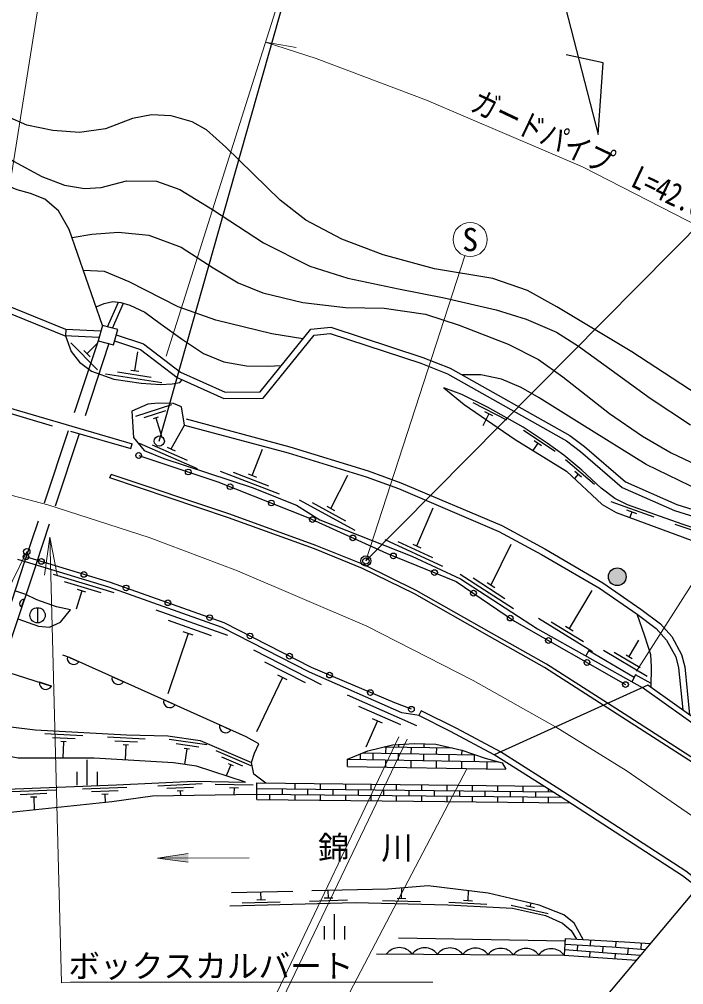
# Model space of a CAD drawing. Units: millimetres at full size, sheet at 1:1000; details may follow other scales. Extents: x 40000 to 680000, y 20000 to 380000.
# Drawn here: x 501446 to 553871, y 245038 to 321199 of the extents above; entities that cross this region are included whole.
import ezdxf
from ezdxf.enums import TextEntityAlignment as Align

# ---------------------------------------------------------------- set-up
doc = ezdxf.new("R2010")
doc.units = ezdxf.units.MM
doc.header["$LTSCALE"] = 1000
doc.linetypes.add('CHAIN', pattern=[18.5, 12, -1.5, 3.5, -1.5])
doc.linetypes.add('DASHED', pattern=[7.5, 6, -1.5])
for name, color, linetype, lineweight in [('M-BGD', 7, 'Continuous', 25), ('M-BMK', 2, 'CHAIN', 13), ('M-BMK-HTXT', 7, 'Continuous', 13), ('M-BMK-OTRS', 5, 'Continuous', 25), ('M-BMK-SRVR', 3, 'Continuous', 25), ('M-STR-HTXT', 7, 'Continuous', 13), ('M-STR-STR1', 1, 'Continuous', 25), ('M-STR-STRC', 7, 'Continuous', 25)]:
    doc.layers.add(name, color=color, linetype=linetype, lineweight=lineweight)
doc.styles.add('ＭＳ ゴシック', font='')
doc.styles.get('ＭＳ ゴシック').set_extended_font_data('MS Gothic')

# ---------------------------------------------------------------- blocks, each defined once
blk = doc.blocks.new('open_arrow')
at = {"color": 0, "linetype": 'Continuous', "lineweight": -2}
blk.add_lwpolyline([(7.5, 1.25), (0, 0), (7.5, -1.25)], dxfattribs=at)

msp = doc.modelspace()

# ---------------------------------------------------------------- hatches: boundary and pattern name
at = {"layer": 'M-BGD'}
msp.add_hatch(color=256, dxfattribs=at).paths.add_polyline_path([(549326, 277220, -1), (547926, 277220, -1)])
at = {"layer": 'M-BMK-HTXT'}
msp.add_hatch(color=256, dxfattribs=at).paths.add_polyline_path([(514780, 255377), (514781, 255035), (514781, 254694), (512349, 255033)])

# ---------------------------------------------------------------- linework, layer by layer
at = {"layer": 'M-BGD'}
for p, q in [((508413, 296937), (509266, 298884)), ((508803, 296829), (509666, 298801)), ((505519, 295686), (507629, 293554)), ((506788, 294831), (507604, 295639)), ((506541, 295080), (507034, 294582)), ((510562, 293479), (510789, 294962)), ((508247, 293227), (512695, 292545)), ((509182, 293387), (511851, 292978)), ((510250, 293527), (510873, 293431)), ((539924, 289571), (537254, 290939)), ((513467, 290776), (510605, 289877)), ((512985, 290310), (511267, 289771)), ((538804, 289909), (538181, 290228)), ((512416, 289817), (512016, 289691)), ((512216, 289754), (512666, 288323)), ((538493, 290068), (538014, 289134)), ((513430, 287301), (514470, 289189)), ((543718, 287093), (541226, 288764)), ((542646, 287559), (542065, 287949)), ((510241, 287330), (510353, 287714)), ((510899, 287753), (515481, 285750)), ((511936, 287627), (514685, 286426)), ((513110, 287441), (513751, 287161)), ((519832, 285212), (520647, 287290)), ((542355, 287754), (541973, 287184)), ((546829, 284494), (544548, 286442)), ((508595, 285014), (508690, 285299)), ((517284, 285556), (521946, 283750)), ((518324, 285474), (521122, 284391)), ((519505, 285339), (520158, 285086)), ((526015, 282618), (527360, 285232)), ((545552, 285308), (545255, 284961)), ((545818, 285081), (545286, 285536)), ((523535, 283294), (527919, 280890)), ((524556, 283077), (527186, 281634)), ((525708, 282787), (526322, 282450)), ((532810, 279653), (534101, 282647)), ((551553, 281932), (548157, 283125)), ((550182, 282191), (549389, 282469)), ((549785, 282330), (549632, 281895)), ((556607, 280181), (553201, 281349)), ((530289, 280158), (534827, 278059)), ((531322, 280010), (534045, 278751)), ((532492, 279800), (533127, 279506)), ((538670, 276575), (540256, 279789)), ((508938, 275950), (504153, 277403)), ((536245, 277431), (540441, 274712)), ((507894, 275954), (505023, 276825)), ((537248, 277139), (539765, 275507)), ((538376, 276765), (538963, 276384)), ((501968, 275827), (501103, 276118)), ((506371, 276102), (505935, 274667)), ((506706, 276001), (506036, 276204)), ((544849, 273144), (546643, 276139)), ((501629, 274824), (501829, 275417)), ((502888, 274780), (502888, 273580)), ((517889, 272591), (512234, 274596)), ((516608, 272568), (513215, 273771)), ((542406, 273945), (546662, 271321)), ((543415, 273676), (545969, 272101)), ((514761, 272745), (513157, 267992)), ((515157, 272605), (514365, 272886)), ((544551, 273327), (545147, 272960)), ((549566, 270923), (550329, 272214)), ((525297, 268707), (519955, 271438)), ((546394, 271403), (546155, 270978)), ((546394, 271403), (549974, 269288)), ((547539, 271424), (550983, 269389)), ((548381, 271275), (550447, 270054)), ((506147, 270511), (505243, 270916)), ((524024, 268853), (520819, 270491)), ((549325, 271065), (549807, 270780)), ((499963, 269888), (503985, 268595)), ((503985, 268595), (503042, 268899)), ((509673, 268930), (508769, 269336)), ((522217, 269271), (520172, 264983)), ((522591, 269080), (521843, 269462)), ((513742, 267106), (512838, 267512)), ((532818, 265452), (527333, 267884)), ((531538, 265527), (528247, 266986)), ((533166, 266638), (532980, 266265)), ((529710, 265845), (528799, 263788)), ((530094, 265675), (529326, 266015)), ((518147, 265131), (517243, 265537)), ((506467, 264662), (503471, 264821)), ((505853, 264425), (504056, 264520)), ((511389, 264402), (508393, 264560)), ((516232, 263962), (513264, 264393)), ((505150, 264191), (504730, 264214)), ((504940, 264203), (504871, 262899)), ((510776, 264164), (508978, 264259)), ((510072, 263931), (509653, 263953)), ((509863, 263942), (509800, 262760)), ((515600, 263781), (513818, 264040)), ((514878, 263613), (514462, 263673)), ((514670, 263643), (514492, 262414)), ((530269, 263809), (535639, 263715)), ((530360, 263831), (530351, 263292)), ((531363, 263987), (531360, 263790)), ((532360, 263773), (532351, 263256)), ((533365, 264049), (533360, 263755)), ((534359, 263738), (534350, 263221)), ((535360, 263780), (535359, 263720)), ((536356, 263546), (536350, 263186)), ((506811, 260792), (506811, 262784)), ((519739, 262301), (516979, 263476)), ((519082, 262287), (517426, 262993)), ((527342, 262827), (539235, 262618)), ((528350, 263246), (528342, 262809)), ((528536, 263323), (537440, 263167)), ((529351, 263309), (529342, 262792)), ((530342, 262774), (530332, 262197)), ((531351, 263274), (531342, 262757)), ((533350, 263239), (533341, 262722)), ((535350, 263204), (535341, 262687)), ((537350, 263169), (537341, 262651)), ((518148, 262392), (517777, 261520)), ((518341, 262309), (517955, 262474)), ((527332, 262249), (539840, 262030)), ((532342, 262739), (532331, 262162)), ((534341, 262704), (534331, 262126)), ((536341, 262669), (536331, 262091)), ((538341, 262634), (538330, 262056)), ((506011, 260792), (506011, 261837)), ((507611, 260792), (507611, 261837)), ((509933, 260594), (506435, 260459)), ((515868, 260876), (512372, 260713)), ((515180, 260603), (513082, 260506)), ((519893, 260775), (516893, 260821)), ((518739, 260553), (518040, 260563)), ((518389, 260558), (518382, 260046)), ((520176, 259642), (520190, 260950)), ((520185, 260514), (543522, 260265)), ((520190, 260950), (542821, 260708)), ((522185, 260492), (522180, 260057)), ((523190, 260918), (523185, 260482)), ((525190, 260896), (525185, 260460)), ((527189, 260875), (527185, 260439)), ((529189, 260854), (529185, 260418)), ((531189, 260832), (531185, 260396)), ((533189, 260811), (533184, 260375)), ((535189, 260790), (535184, 260354)), ((537189, 260768), (537184, 260332)), ((539189, 260747), (539184, 260311)), ((541189, 260726), (541184, 260290)), ((543186, 260477), (543184, 260268)), ((504316, 260377), (500818, 260242)), ((503626, 260110), (501527, 260029)), ((502830, 259839), (502341, 259821)), ((502586, 259830), (502624, 258837)), ((509243, 260327), (507144, 260246)), ((508447, 260056), (507958, 260037)), ((508203, 260047), (508227, 259426)), ((514387, 260326), (513898, 260304)), ((514142, 260315), (514158, 259971)), ((520181, 260078), (544222, 259821)), ((521181, 260067), (521176, 259631)), ((523180, 260046), (523176, 259610)), ((524185, 260471), (524180, 260035)), ((525180, 260025), (525176, 259589)), ((526185, 260450), (526180, 260014)), ((527180, 260003), (527176, 259567)), ((528185, 260428), (528180, 259993)), ((529180, 259982), (529175, 259546)), ((530185, 260407), (530180, 259971)), ((531180, 259961), (531175, 259525)), ((532185, 260386), (532180, 259950)), ((533180, 259939), (533175, 259503)), ((534184, 260364), (534180, 259929)), ((535180, 259918), (535175, 259482)), ((536184, 260343), (536180, 259907)), ((537180, 259897), (537175, 259461)), ((538184, 260322), (538180, 259886)), ((539179, 259875), (539175, 259439)), ((540184, 260300), (540179, 259865)), ((541179, 259854), (541175, 259418)), ((542184, 260279), (542179, 259843)), ((543179, 259833), (543175, 259397)), ((544179, 259848), (544179, 259822)), ((520176, 259642), (544903, 259378)), ((520526, 251744), (520510, 252343)), ((525842, 251889), (525826, 252469)), ((531606, 251855), (531627, 252671)), ((536856, 251683), (536896, 252457)), ((519033, 251493), (522032, 251575)), ((520176, 251734), (520876, 251753)), ((524349, 251638), (527347, 251720)), ((525492, 251879), (526192, 251898)), ((530102, 251682), (533101, 251608)), ((531257, 251864), (531956, 251846)), ((535347, 251550), (538343, 251396)), ((536507, 251701), (537206, 251665)), ((541763, 251195), (541826, 251472)), ((526324, 248613), (526324, 250605)), ((540253, 251323), (543179, 250658)), ((541421, 251273), (542104, 251118)), ((525524, 248613), (525524, 249658)), ((527124, 248613), (527124, 249658)), ((544509, 248477), (531361, 248717)), ((544523, 248673), (544433, 247372)), ((546520, 248567), (546497, 248127)), ((548517, 248461), (548493, 248010)), ((550513, 248332), (550479, 247856)), ((545498, 248183), (545474, 247730)), ((546472, 247656), (546450, 247233)), ((547495, 248072), (547469, 247582)), ((549482, 247933), (549447, 247443)), ((529627, 247472), (544433, 247372)), ((544433, 247372), (550154, 246977)), ((548467, 247510), (548445, 247095)), ((550445, 247376), (550441, 247318))]:
    msp.add_line(p, q, dxfattribs=at)
at = {"layer": 'M-BGD', "linetype": 'DASHED'}
for p, q in [((507673, 295844), (501857, 278414)), ((508519, 295611), (502756, 278163)), ((498291, 290821), (510241, 287330))]:
    msp.add_line(p, q, dxfattribs=at)
at = {"layer": 'M-BGD'}
for points in [[(508005, 297049), (505392, 304610), (504528, 306077), (503468, 307018), (502325, 307444), (501272, 307753), (500154, 308222), (498390, 309631), (494600, 313131), (492677, 314813), (489378, 317160), (487070, 318639)], [(489917, 318322), (493539, 315512), (497990, 311839), (500991, 310012), (503216, 308796), (505000, 308111), (506603, 307841), (507901, 307931), (509917, 308445), (512284, 308423), (514108, 307777), (516694, 306193), (520715, 303559), (524372, 301718), (527368, 300783), (531369, 299938), (534966, 299236), (539084, 298276), (541440, 297544), (543821, 296506), (545562, 295417), (547581, 293961), (551219, 291314), (554416, 289218)], [(555688, 291111), (552962, 292887), (549789, 294965), (543850, 298519), (541551, 299795), (538816, 300747), (534211, 301525), (530152, 302631), (526898, 303857), (524054, 305356), (522029, 306942), (517748, 311115), (516226, 312490), (515093, 313109), (513429, 313587), (511889, 313675), (510385, 313374), (508243, 312561), (506207, 312277), (504101, 312419), (502047, 312861), (498914, 314206), (496720, 315621), (494304, 317593)], [(507744, 296102), (505000, 296237), (476594, 307767)], [(507880, 296596), (505110, 296732), (476763, 308239)], [(505609, 303982), (507163, 304240), (509263, 304406), (511674, 304161), (514208, 303216), (516756, 301580), (518725, 300398), (520650, 299612), (523825, 298847), (527176, 298476), (530228, 298406), (533488, 297934), (536149, 297059), (540030, 295573), (542415, 294356), (544333, 292983), (548017, 290101), (550631, 288321), (552869, 286999), (555826, 285595)], [(523826, 295990), (521372, 296393), (516964, 297458), (513981, 298515), (510122, 300475), (508181, 301299), (506512, 301371)], [(444693, 300033), (480632, 295048), (497293, 291529), (510353, 287714)], [(507500, 298512), (508136, 298780), (508821, 298928), (509449, 298866), (510177, 298647), (511363, 298087), (512563, 297214), (514318, 295931), (515980, 294823), (517573, 294170), (519375, 293872), (521020, 293831), (522126, 293879)], [(505110, 296732), (505085, 296233), (505541, 294998), (506206, 294139), (507145, 293442), (508911, 292822), (511072, 292490), (512578, 292397), (513518, 292438), (514104, 292537), (514304, 292754)], [(508965, 295829), (511012, 295147), (513906, 292931), (517583, 291295), (520694, 291304), (524701, 296279), (525977, 296402), (533126, 294060), (535233, 293237), (544619, 287956), (545727, 287115), (549013, 284271), (553140, 282445), (563199, 279309), (570675, 277677), (575797, 277466)], [(509098, 296311), (511249, 295595), (514163, 293364), (517688, 291795), (520454, 291803), (524443, 296757), (526033, 296910), (533295, 294531), (535448, 293690), (544895, 288375), (546042, 287504), (549284, 284698), (553316, 282914), (563327, 279793), (570739, 278175), (576203, 277950)], [(572994, 283388), (572355, 283038), (570553, 282386), (569033, 281928), (566832, 281674), (564766, 281522), (561973, 281758), (559145, 282486), (555251, 283975), (550905, 286078), (545837, 289238), (542464, 291329), (541033, 292142), (539500, 292800), (537863, 293152), (536407, 293150)], [(559712, 279338), (553762, 281379), (549439, 282897), (548444, 283404), (547354, 284198), (545825, 285628), (544422, 286825), (543093, 287765), (541210, 289027), (538381, 290612), (536360, 291611), (534949, 292123), (536550, 290820), (540560, 288055), (544634, 285546), (547426, 282916), (548535, 282300), (559177, 278369)], [(514470, 289189), (514238, 290614), (513619, 290878), (512415, 290903), (511601, 290830), (510336, 290287), (510458, 288215), (511289, 287189), (512851, 286548)], [(514600, 289672), (522797, 287482), (528975, 285565), (531557, 284643), (539510, 281252), (542905, 279418), (547495, 276742), (550478, 274664), (552048, 273498), (552931, 272499), (553709, 271099), (553951, 270109), (554335, 266324)], [(514470, 289189), (522658, 287001), (528817, 285091), (531375, 284177), (539292, 280801), (542660, 278982), (547225, 276320), (550186, 274258), (551707, 273128), (552520, 272208), (553239, 270914), (553457, 270024), (553793, 266710)], [(510865, 286788), (517108, 284709), (524208, 281903), (530423, 279085), (535925, 276852), (540532, 273720), (549278, 268718)], [(512851, 286548), (519811, 284274), (523308, 282874), (525172, 281712), (532432, 278836), (536251, 277070), (542338, 273125), (550592, 268482)], [(560018, 258696), (557440, 260719), (549001, 266142), (542886, 270070), (538551, 272497), (532630, 275861), (528538, 277880), (524730, 279414), (517957, 281868), (508595, 285014)], [(560208, 258928), (557614, 260963), (549163, 266394), (543040, 270327), (538698, 272758), (532771, 276126), (528661, 278154), (524837, 279694), (518056, 282152), (508690, 285299)], [(532388, 266770), (531067, 267268), (524508, 270065), (517603, 273594), (508648, 276769), (501973, 278797)], [(501857, 278414), (497669, 265649), (497130, 264910), (496179, 262973), (495357, 261032), (491823, 261113), (485870, 262048), (476148, 263372), (470437, 263843), (467809, 263956), (463511, 263519), (457451, 262310), (455957, 262194), (455002, 262649), (453568, 264285), (453639, 264762)], [(502750, 278143), (499059, 267211), (498139, 265321), (498152, 263677), (497364, 261076), (497306, 260462), (497337, 260135), (497423, 259797), (497701, 259409), (498384, 258917), (498950, 258662), (499542, 258570), (500743, 258639), (508739, 259480), (511949, 259931), (520181, 260078)], [(532988, 266281), (531620, 266475), (524336, 269704), (517444, 273226), (508523, 276389), (501324, 278576)], [(501318, 273902), (502953, 273333), (503834, 273257), (504703, 273648), (505484, 274604), (504377, 274855), (502824, 275404), (501968, 275827)], [(551305, 268484), (551339, 270140), (551280, 271052), (550800, 272545), (550186, 274258)], [(520354, 264046), (519348, 264593), (505405, 270844), (504868, 271043)], [(551311, 268789), (550078, 269472), (549779, 268940)], [(499059, 267211), (499940, 266955), (500190, 265906), (500782, 265382), (502690, 265133), (509906, 264751), (513164, 264681), (515709, 264311), (519775, 262579)], [(539406, 263404), (535963, 265245), (533166, 266638)], [(538916, 263182), (535473, 265022), (532980, 266265)], [(519305, 261024), (515434, 262280), (513626, 262538), (507355, 262902), (501359, 262896), (500217, 263111), (499400, 263808), (498139, 265321)], [(498152, 263677), (498189, 261980), (498478, 261239), (499281, 260649), (500454, 260468), (509126, 260803), (515244, 261087), (519305, 261024)], [(520899, 260942), (519957, 261657), (519775, 262579), (520012, 263293), (520354, 264046)], [(527332, 262249), (527342, 262827), (528952, 263496), (530884, 263955), (532621, 264069), (534323, 264024), (536368, 263544), (538193, 262903), (539545, 262533), (539840, 262030)], [(518070, 251256), (527942, 251526), (535250, 251344), (540363, 251083), (542976, 250489), (544318, 249881), (544982, 249317), (545421, 248625)], [(544523, 248673), (549192, 248426), (551249, 248279)], [(544463, 247805), (548179, 247529), (550487, 247373)], [(544493, 248239), (548204, 248032), (550868, 247826)]]:
    msp.add_lwpolyline(points, dxfattribs=at)
msp.add_lwpolyline([(507673, 295844), (508878, 295512), (509210, 296717), (508005, 297049)], close=True, dxfattribs=at)
at = {"layer": 'M-BGD', "linetype": 'DASHED'}
msp.add_lwpolyline([(545933, 248598), (545238, 249886), (544419, 250554), (542476, 251320), (538435, 252269), (533720, 252846), (530532, 252580), (518193, 252289)], dxfattribs=at)
at = {"layer": 'M-BGD'}
for centre, radius in [((510865, 286788), 225), ((514776, 285485), 225), ((518078, 284326), 225), ((521332, 283039), 225), ((524580, 281734), 225), ((527767, 280289), 225), ((501973, 278797), 225), ((530964, 278865), 225), ((503192, 278427), 225), ((506541, 277409), 225), ((534207, 277549), 225), ((548626, 277220), 700), ((509871, 276336), 225), ((537286, 275927), 225), ((513170, 275166), 225), ((502888, 274180), 600), ((516469, 273996), 225), ((540181, 273958), 225), ((519648, 272549), 225), ((543201, 272193), 225), ((522765, 270956), 225), ((546240, 270456), 225), ((525926, 269460), 225), ((549278, 268718), 225), ((529146, 268087), 225), ((532388, 266770), 225)]:
    msp.add_circle(centre, radius, dxfattribs=at)
for centre, radius, start, end in [((501781, 275103), 318, 81.23868, 241.45641), ((505735, 270803), 505, 167.02316, 324.68136), ((503543, 268840), 505, 173.3549, 331.01309), ((509261, 269222), 505, 167.02316, 324.68136), ((513330, 267398), 505, 167.02316, 324.68136), ((517735, 265423), 505, 167.02316, 324.68136), ((531428, 246710), 1250, 36.48115, 142.74136), ((533428, 246696), 1250, 36.48115, 142.74136), ((535428, 246683), 1250, 36.48115, 142.74136), ((537428, 246669), 1250, 36.48115, 142.74136), ((539428, 246656), 1250, 36.48115, 142.74136), ((541428, 246642), 1250, 36.48115, 142.74136), ((543428, 246628), 1250, 36.48115, 142.74136)]:
    msp.add_arc(centre, radius, start, end, dxfattribs=at)
at = {"layer": 'M-BMK'}
msp.add_lwpolyline([(312611, 309991), (318458, 309819), (324592, 309494), (339441, 308002), (365902, 304465), (464886, 290795), (476773, 288865), (488894, 286457), (497009, 284636), (503692, 282898), (511689, 280326), (518651, 277701), (528872, 273334), (537271, 269028), (543765, 265383), (549322, 261936), (554919, 258104), (557880, 256163)], dxfattribs=at)
at = {"layer": 'M-BMK-HTXT'}
for q in [(514780, 255377), (519585, 255040), (514781, 254694)]:
    msp.add_line((512349, 255033), q, dxfattribs=at)
at = {"layer": 'M-BMK-OTRS'}
msp.add_line((535658, 229740), (578774, 281006), dxfattribs=at)
at = {"layer": 'M-BMK-SRVR'}
for p, q in [((538875, 344087), (547112, 312102)), ((547521, 317754), (544589, 318389)), ((547112, 312102), (547521, 317754))]:
    msp.add_line(p, q, dxfattribs=at)
at = {"layer": 'M-STR-HTXT'}
for p, q in [((513034, 294633), (523214, 326793)), ((498079, 291753), (503364, 324894)), ((520871, 319391), (523290, 318971)), ((528796, 278469), (536606, 302540)), ((550152, 269783), (568813, 299058)), ((502039, 279202), (489663, 254048)), ((531385, 264594), (516665, 233713)), ((532056, 264396), (517195, 233424)), ((536767, 262076), (520810, 231680))]:
    msp.add_line(p, q, dxfattribs=at)
for points in [[(520871, 319391), (524878, 318102), (533571, 314824), (545875, 309568), (556190, 304279), (564107, 299836), (567835, 297523)], [(503854, 280355), (504773, 245190), (505482, 245234), (534085, 245234)]]:
    msp.add_lwpolyline(points, dxfattribs=at)
msp.add_circle((537023, 303825), 1350, dxfattribs=at)
at = {"layer": 'M-STR-STR1'}
for p, q in [((551029, 268681), (538916, 263182)), ((561607, 260631), (550592, 268482)), ((561871, 260953), (551029, 268681))]:
    msp.add_line(p, q, dxfattribs=at)
for points in [[(555042, 252640), (553771, 253627), (544133, 259878), (538916, 263182)], [(555328, 252988), (554032, 253994), (544376, 260257), (539406, 263404)]]:
    msp.add_lwpolyline(points, dxfattribs=at)
at = {"layer": 'M-STR-STRC'}
for p, q in [((512490, 287929), (526412, 337116)), ((528796, 278469), (558391, 308385))]:
    msp.add_line(p, q, dxfattribs=at)
for centre, radius in [((512490, 287929), 400), ((502039, 279202), 250), ((528796, 278469), 400), ((528796, 278469), 250)]:
    msp.add_circle(centre, radius, dxfattribs=at)

# ---------------------------------------------------------------- block references
at = {"layer": 'M-STR-HTXT', "xscale": 400, "yscale": 400, "rotation": 271.5}
msp.add_blockref('open_arrow', (503854, 280355), dxfattribs=at)

# ---------------------------------------------------------------- texts
at = {"layer": 'M-BMK-HTXT', "style": 'ＭＳ ゴシック'}
msp.add_text('錦\u3000川', height=1833, dxfattribs=at).set_placement((525002, 254384), align=Align.BOTTOM_LEFT)
at = {"layer": 'M-STR-HTXT', "style": 'ＭＳ ゴシック', "width": 0.8}
msp.add_text('ガードパイプ\u3000L=42.0', height=1833, rotation=334.638, dxfattribs=at).set_placement((545741, 309285), align=Align.BOTTOM_CENTER)
at = {"layer": 'M-STR-HTXT', "style": 'ＭＳ ゴシック'}
msp.add_text('S', height=1833, dxfattribs=at).set_placement((537023, 303825), align=Align.MIDDLE_CENTER)
msp.add_text('ボックスカルバート', height=1833, dxfattribs=at).set_placement((505315, 246513), align=Align.MIDDLE_LEFT)

doc.saveas('drawing.dxf')
